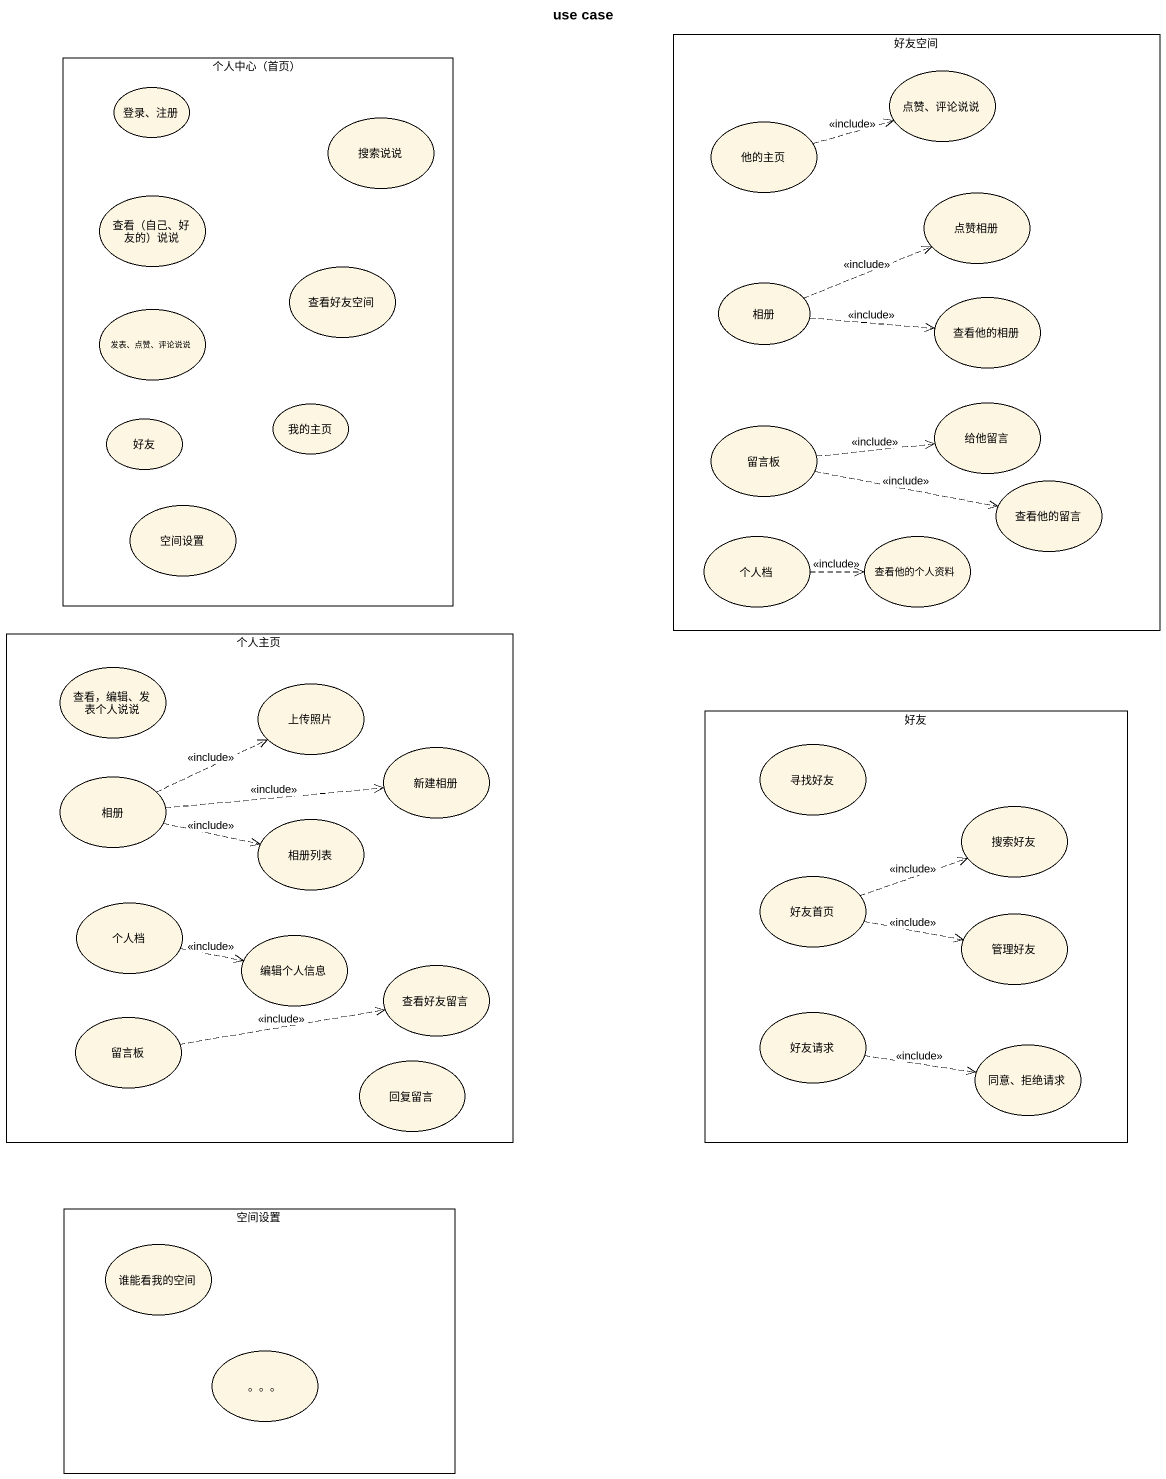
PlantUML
@startuml
title use case
rectangle 好友空间 {
  usecase "点赞、评论说说" as 点赞_评论说说
  usecase 他的主页
  usecase 点赞相册
  usecase 相册
  usecase 查看他的相册
  usecase 给他留言
  usecase 留言板
  usecase 查看他的留言
  usecase 个人档
  usecase 查看他的个人资料
}
rectangle "个人中心（首页）" as 个人中心_首页 {
  usecase "登录、注册" as 登录_注册
  usecase 搜索说说
  usecase "查看（自己、好友的）说说" as 查看_自己_好友的_说说
  usecase 查看好友空间
  usecase "发表、点赞、评论说说" as 发表_点赞_评论说说
  usecase 我的主页
  usecase 好友
  usecase 空间设置
}
rectangle 个人主页 {
  usecase "查看，编辑、发表个人说说" as 查看_编辑_发表个人说说
  usecase 上传照片
  usecase 新建相册
  usecase "相册" as 相册_2
  usecase 相册列表
  usecase "个人档" as 个人档_2
  usecase 编辑个人信息
  usecase 查看好友留言
  usecase "留言板" as 留言板_2
  usecase 回复留言
}
rectangle "好友" as 好友_2 {
  usecase 寻找好友
  usecase 搜索好友
  usecase 好友首页
  usecase 管理好友
  usecase 好友请求
  usecase "同意、拒绝请求" as 同意_拒绝请求
}
rectangle "空间设置" as 空间设置_2 {
  usecase 谁能看我的空间
  usecase "。。。" as usecase1
}
他的主页 .right.> 点赞_评论说说 : <<include>>
相册 .right.> 点赞相册 : <<include>>
相册 .right.> 查看他的相册 : <<include>>
留言板 .right.> 给他留言 : <<include>>
留言板 .right.> 查看他的留言 : <<include>>
个人档 .right.> 查看他的个人资料 : <<include>>
相册_2 .right.> 上传照片 : <<include>>
相册_2 .right.> 新建相册 : <<include>>
相册_2 .right.> 相册列表 : <<include>>
个人档_2 .right.> 编辑个人信息 : <<include>>
好友首页 .right.> 搜索好友 : <<include>>
好友首页 .right.> 管理好友 : <<include>>
留言板_2 .right.> 查看好友留言 : <<include>>
好友请求 .right.> 同意_拒绝请求 : <<include>>
@enduml
